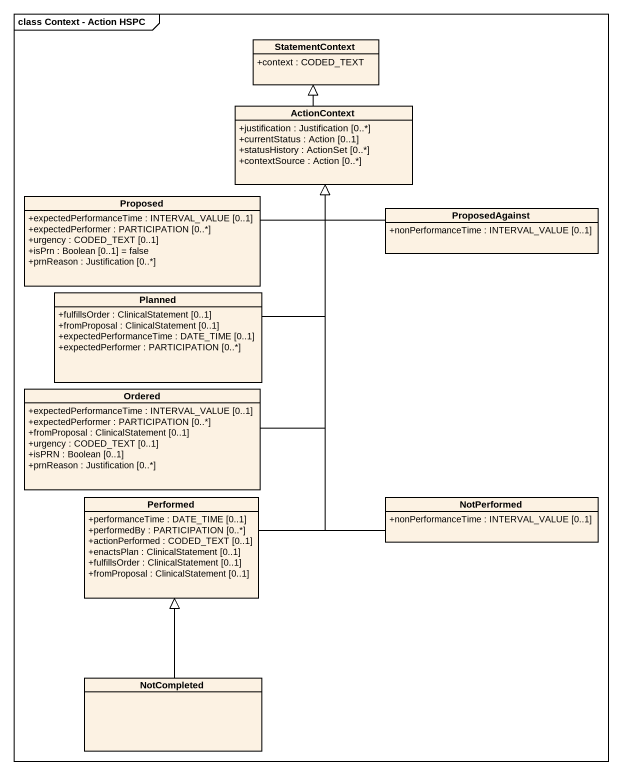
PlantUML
@startuml
mainframe class Context - Action HSPC
hide circle
hide empty members
skinparam classAttributeIconSize 0
class StatementContext {
  +context : CODED_TEXT
}
class ActionContext {
  +justification : Justification [0..*]
  +currentStatus : Action [0..1]
  +statusHistory : ActionSet [0..*]
  +contextSource : Action [0..*]
}
class Proposed {
  +expectedPerformanceTime : INTERVAL_VALUE [0..1]
  +expectedPerformer : PARTICIPATION [0..*]
  +urgency : CODED_TEXT [0..1]
  +isPrn : Boolean [0..1] = false
  +prnReason : Justification [0..*]
}
class ProposedAgainst {
  +nonPerformanceTime : INTERVAL_VALUE [0..1]
}
class Planned {
  +fulfillsOrder : ClinicalStatement [0..1]
  +fromProposal : ClinicalStatement [0..1]
  +expectedPerformanceTime : DATE_TIME [0..1]
  +expectedPerformer : PARTICIPATION [0..*]
}
class Ordered {
  +expectedPerformanceTime : INTERVAL_VALUE [0..1]
  +expectedPerformer : PARTICIPATION [0..*]
  +fromProposal : ClinicalStatement [0..1]
  +urgency : CODED_TEXT [0..1]
  +isPRN : Boolean [0..1]
  +prnReason : Justification [0..*]
}
class Performed {
  +performanceTime : DATE_TIME [0..1]
  +performedBy : PARTICIPATION [0..*]
  +actionPerformed : CODED_TEXT [0..1]
  +enactsPlan : ClinicalStatement [0..1]
  +fulfillsOrder : ClinicalStatement [0..1]
  +fromProposal : ClinicalStatement [0..1]
}
class NotPerformed {
  +nonPerformanceTime : INTERVAL_VALUE [0..1]
}
class NotCompleted
ActionContext -up-|> StatementContext
Proposed -right-|> ActionContext
ProposedAgainst -left-|> ActionContext
Planned -up-|> ActionContext
Ordered -up-|> ActionContext
Performed -up-|> ActionContext
NotPerformed -up-|> ActionContext
NotCompleted -up-|> Performed
@enduml
